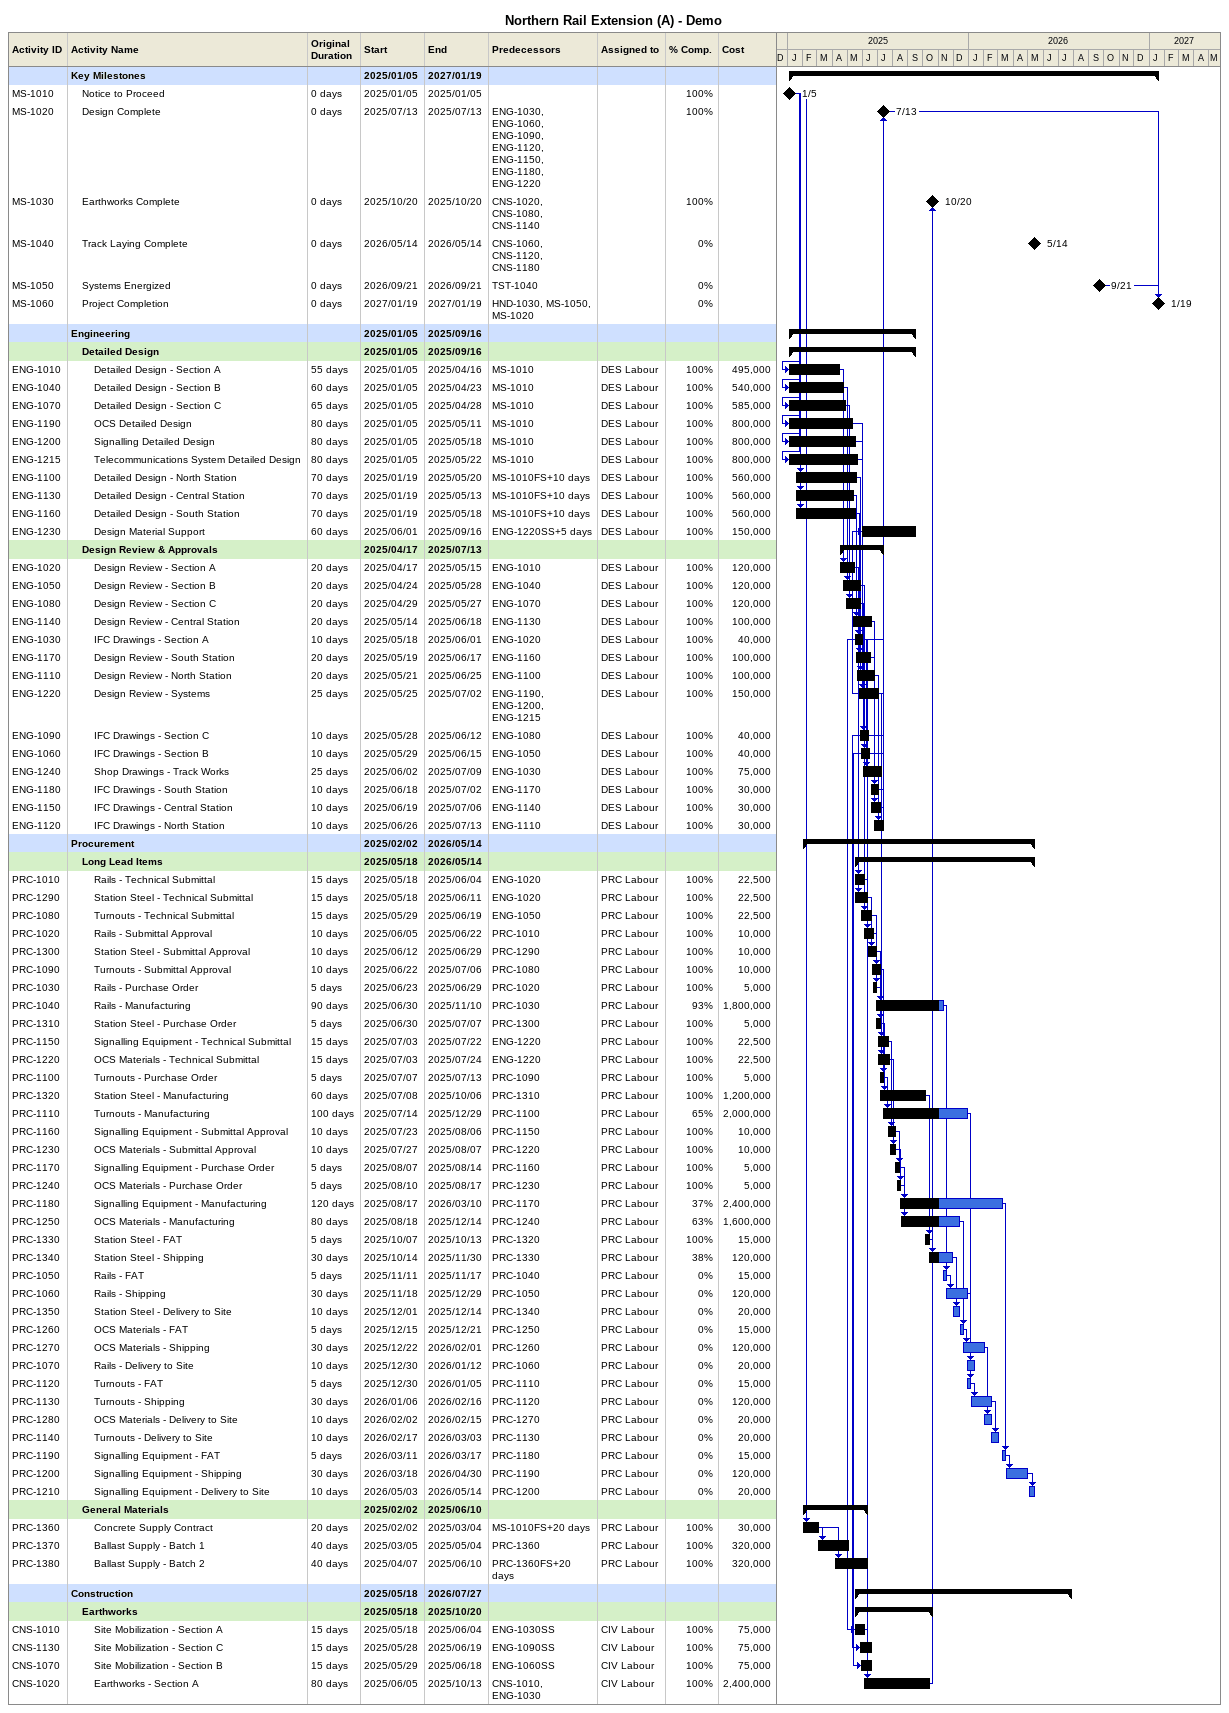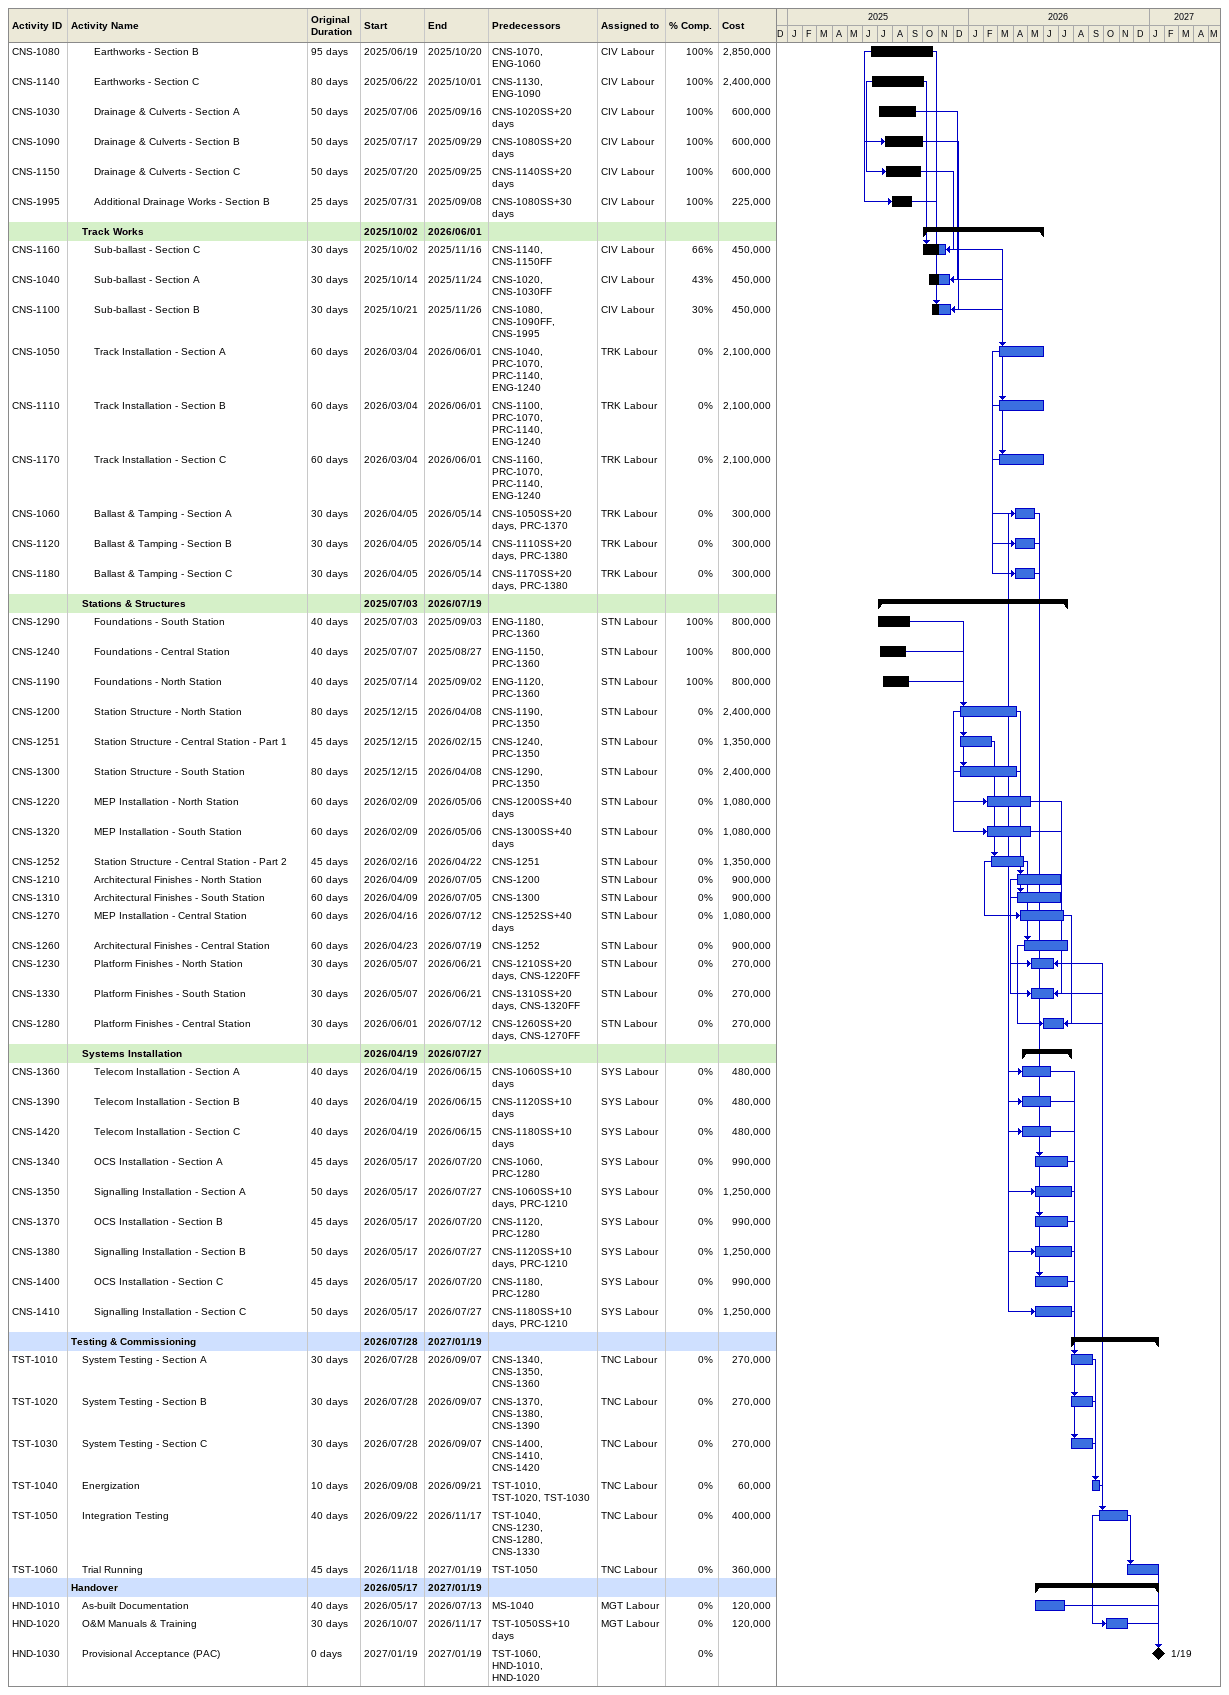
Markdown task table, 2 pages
Northern Rail Extension (A) - Demo

| ID | Level | Task | Original duration | Start | Finish | Predecessors | Resources | % complete | Cost |
|---|---|---|---|---|---|---|---|---|---|
|  | 1 | **Key Milestones** |  | 2025-01-05 | 2027-01-19 |  |  |  |  |
| MS-1010 | 2 | Notice to Proceed | 0d | 2025-01-05 | 2025-01-05 |  |  | 100 |  |
| MS-1020 | 2 | Design Complete | 0d | 2025-07-13 | 2025-07-13 | ENG-1030, ENG-1060, ENG-1090, ENG-1120, ENG-1150, ENG-1180, ENG-1220 |  | 100 |  |
| MS-1030 | 2 | Earthworks Complete | 0d | 2025-10-20 | 2025-10-20 | CNS-1020, CNS-1080, CNS-1140 |  | 100 |  |
| MS-1040 | 2 | Track Laying Complete | 0d | 2026-05-14 | 2026-05-14 | CNS-1060, CNS-1120, CNS-1180 |  | 0 |  |
| MS-1050 | 2 | Systems Energized | 0d | 2026-09-21 | 2026-09-21 | TST-1040 |  | 0 |  |
| MS-1060 | 2 | Project Completion | 0d | 2027-01-19 | 2027-01-19 | HND-1030, MS-1050, MS-1020 |  | 0 |  |
|  | 1 | **Engineering** |  | 2025-01-05 | 2025-09-16 |  |  |  |  |
|  | 2 | **Detailed Design** |  | 2025-01-05 | 2025-09-16 |  |  |  |  |
| ENG-1010 | 3 | Detailed Design - Section A | 55d | 2025-01-05 | 2025-04-16 | MS-1010 | DES Labour | 100 | 495000 |
| ENG-1040 | 3 | Detailed Design - Section B | 60d | 2025-01-05 | 2025-04-23 | MS-1010 | DES Labour | 100 | 540000 |
| ENG-1070 | 3 | Detailed Design - Section C | 65d | 2025-01-05 | 2025-04-28 | MS-1010 | DES Labour | 100 | 585000 |
| ENG-1190 | 3 | OCS Detailed Design | 80d | 2025-01-05 | 2025-05-11 | MS-1010 | DES Labour | 100 | 800000 |
| ENG-1200 | 3 | Signalling Detailed Design | 80d | 2025-01-05 | 2025-05-18 | MS-1010 | DES Labour | 100 | 800000 |
| ENG-1215 | 3 | Telecommunications System Detailed Design | 80d | 2025-01-05 | 2025-05-22 | MS-1010 | DES Labour | 100 | 800000 |
| ENG-1100 | 3 | Detailed Design - North Station | 70d | 2025-01-19 | 2025-05-20 | MS-1010FS+10d | DES Labour | 100 | 560000 |
| ENG-1130 | 3 | Detailed Design - Central Station | 70d | 2025-01-19 | 2025-05-13 | MS-1010FS+10d | DES Labour | 100 | 560000 |
| ENG-1160 | 3 | Detailed Design - South Station | 70d | 2025-01-19 | 2025-05-18 | MS-1010FS+10d | DES Labour | 100 | 560000 |
| ENG-1230 | 3 | Design Material Support | 60d | 2025-06-01 | 2025-09-16 | ENG-1220SS+5d | DES Labour | 100 | 150000 |
|  | 2 | **Design Review & Approvals** |  | 2025-04-17 | 2025-07-13 |  |  |  |  |
| ENG-1020 | 3 | Design Review - Section A | 20d | 2025-04-17 | 2025-05-15 | ENG-1010 | DES Labour | 100 | 120000 |
| ENG-1050 | 3 | Design Review - Section B | 20d | 2025-04-24 | 2025-05-28 | ENG-1040 | DES Labour | 100 | 120000 |
| ENG-1080 | 3 | Design Review - Section C | 20d | 2025-04-29 | 2025-05-27 | ENG-1070 | DES Labour | 100 | 120000 |
| ENG-1140 | 3 | Design Review - Central Station | 20d | 2025-05-14 | 2025-06-18 | ENG-1130 | DES Labour | 100 | 100000 |
| ENG-1030 | 3 | IFC Drawings - Section A | 10d | 2025-05-18 | 2025-06-01 | ENG-1020 | DES Labour | 100 | 40000 |
| ENG-1170 | 3 | Design Review - South Station | 20d | 2025-05-19 | 2025-06-17 | ENG-1160 | DES Labour | 100 | 100000 |
| ENG-1110 | 3 | Design Review - North Station | 20d | 2025-05-21 | 2025-06-25 | ENG-1100 | DES Labour | 100 | 100000 |
| ENG-1220 | 3 | Design Review - Systems | 25d | 2025-05-25 | 2025-07-02 | ENG-1190, ENG-1200, ENG-1215 | DES Labour | 100 | 150000 |
| ENG-1090 | 3 | IFC Drawings - Section C | 10d | 2025-05-28 | 2025-06-12 | ENG-1080 | DES Labour | 100 | 40000 |
| ENG-1060 | 3 | IFC Drawings - Section B | 10d | 2025-05-29 | 2025-06-15 | ENG-1050 | DES Labour | 100 | 40000 |
| ENG-1240 | 3 | Shop Drawings - Track Works | 25d | 2025-06-02 | 2025-07-09 | ENG-1030 | DES Labour | 100 | 75000 |
| ENG-1180 | 3 | IFC Drawings - South Station | 10d | 2025-06-18 | 2025-07-02 | ENG-1170 | DES Labour | 100 | 30000 |
| ENG-1150 | 3 | IFC Drawings - Central Station | 10d | 2025-06-19 | 2025-07-06 | ENG-1140 | DES Labour | 100 | 30000 |
| ENG-1120 | 3 | IFC Drawings - North Station | 10d | 2025-06-26 | 2025-07-13 | ENG-1110 | DES Labour | 100 | 30000 |
|  | 1 | **Procurement** |  | 2025-02-02 | 2026-05-14 |  |  |  |  |
|  | 2 | **Long Lead Items** |  | 2025-05-18 | 2026-05-14 |  |  |  |  |
| PRC-1010 | 3 | Rails - Technical Submittal | 15d | 2025-05-18 | 2025-06-04 | ENG-1020 | PRC Labour | 100 | 22500 |
| PRC-1290 | 3 | Station Steel - Technical Submittal | 15d | 2025-05-18 | 2025-06-11 | ENG-1020 | PRC Labour | 100 | 22500 |
| PRC-1080 | 3 | Turnouts - Technical Submittal | 15d | 2025-05-29 | 2025-06-19 | ENG-1050 | PRC Labour | 100 | 22500 |
| PRC-1020 | 3 | Rails - Submittal Approval | 10d | 2025-06-05 | 2025-06-22 | PRC-1010 | PRC Labour | 100 | 10000 |
| PRC-1300 | 3 | Station Steel - Submittal Approval | 10d | 2025-06-12 | 2025-06-29 | PRC-1290 | PRC Labour | 100 | 10000 |
| PRC-1090 | 3 | Turnouts - Submittal Approval | 10d | 2025-06-22 | 2025-07-06 | PRC-1080 | PRC Labour | 100 | 10000 |
| PRC-1030 | 3 | Rails - Purchase Order | 5d | 2025-06-23 | 2025-06-29 | PRC-1020 | PRC Labour | 100 | 5000 |
| PRC-1040 | 3 | Rails - Manufacturing | 90d | 2025-06-30 | 2025-11-10 | PRC-1030 | PRC Labour | 93 | 1800000 |
| PRC-1310 | 3 | Station Steel - Purchase Order | 5d | 2025-06-30 | 2025-07-07 | PRC-1300 | PRC Labour | 100 | 5000 |
| PRC-1150 | 3 | Signalling Equipment - Technical Submittal | 15d | 2025-07-03 | 2025-07-22 | ENG-1220 | PRC Labour | 100 | 22500 |
| PRC-1220 | 3 | OCS Materials - Technical Submittal | 15d | 2025-07-03 | 2025-07-24 | ENG-1220 | PRC Labour | 100 | 22500 |
| PRC-1100 | 3 | Turnouts - Purchase Order | 5d | 2025-07-07 | 2025-07-13 | PRC-1090 | PRC Labour | 100 | 5000 |
| PRC-1320 | 3 | Station Steel - Manufacturing | 60d | 2025-07-08 | 2025-10-06 | PRC-1310 | PRC Labour | 100 | 1200000 |
| PRC-1110 | 3 | Turnouts - Manufacturing | 100d | 2025-07-14 | 2025-12-29 | PRC-1100 | PRC Labour | 65 | 2000000 |
| PRC-1160 | 3 | Signalling Equipment - Submittal Approval | 10d | 2025-07-23 | 2025-08-06 | PRC-1150 | PRC Labour | 100 | 10000 |
| PRC-1230 | 3 | OCS Materials - Submittal Approval | 10d | 2025-07-27 | 2025-08-07 | PRC-1220 | PRC Labour | 100 | 10000 |
| PRC-1170 | 3 | Signalling Equipment - Purchase Order | 5d | 2025-08-07 | 2025-08-14 | PRC-1160 | PRC Labour | 100 | 5000 |
| PRC-1240 | 3 | OCS Materials - Purchase Order | 5d | 2025-08-10 | 2025-08-17 | PRC-1230 | PRC Labour | 100 | 5000 |
| PRC-1180 | 3 | Signalling Equipment - Manufacturing | 120d | 2025-08-17 | 2026-03-10 | PRC-1170 | PRC Labour | 37 | 2400000 |
| PRC-1250 | 3 | OCS Materials - Manufacturing | 80d | 2025-08-18 | 2025-12-14 | PRC-1240 | PRC Labour | 63 | 1600000 |
| PRC-1330 | 3 | Station Steel - FAT | 5d | 2025-10-07 | 2025-10-13 | PRC-1320 | PRC Labour | 100 | 15000 |
| PRC-1340 | 3 | Station Steel - Shipping | 30d | 2025-10-14 | 2025-11-30 | PRC-1330 | PRC Labour | 38 | 120000 |
| PRC-1050 | 3 | Rails - FAT | 5d | 2025-11-11 | 2025-11-17 | PRC-1040 | PRC Labour | 0 | 15000 |
| PRC-1060 | 3 | Rails - Shipping | 30d | 2025-11-18 | 2025-12-29 | PRC-1050 | PRC Labour | 0 | 120000 |
| PRC-1350 | 3 | Station Steel - Delivery to Site | 10d | 2025-12-01 | 2025-12-14 | PRC-1340 | PRC Labour | 0 | 20000 |
| PRC-1260 | 3 | OCS Materials - FAT | 5d | 2025-12-15 | 2025-12-21 | PRC-1250 | PRC Labour | 0 | 15000 |
| PRC-1270 | 3 | OCS Materials - Shipping | 30d | 2025-12-22 | 2026-02-01 | PRC-1260 | PRC Labour | 0 | 120000 |
| PRC-1070 | 3 | Rails - Delivery to Site | 10d | 2025-12-30 | 2026-01-12 | PRC-1060 | PRC Labour | 0 | 20000 |
| PRC-1120 | 3 | Turnouts - FAT | 5d | 2025-12-30 | 2026-01-05 | PRC-1110 | PRC Labour | 0 | 15000 |
| PRC-1130 | 3 | Turnouts - Shipping | 30d | 2026-01-06 | 2026-02-16 | PRC-1120 | PRC Labour | 0 | 120000 |
| PRC-1280 | 3 | OCS Materials - Delivery to Site | 10d | 2026-02-02 | 2026-02-15 | PRC-1270 | PRC Labour | 0 | 20000 |
| PRC-1140 | 3 | Turnouts - Delivery to Site | 10d | 2026-02-17 | 2026-03-03 | PRC-1130 | PRC Labour | 0 | 20000 |
| PRC-1190 | 3 | Signalling Equipment - FAT | 5d | 2026-03-11 | 2026-03-17 | PRC-1180 | PRC Labour | 0 | 15000 |
| PRC-1200 | 3 | Signalling Equipment - Shipping | 30d | 2026-03-18 | 2026-04-30 | PRC-1190 | PRC Labour | 0 | 120000 |
| PRC-1210 | 3 | Signalling Equipment - Delivery to Site | 10d | 2026-05-03 | 2026-05-14 | PRC-1200 | PRC Labour | 0 | 20000 |
|  | 2 | **General Materials** |  | 2025-02-02 | 2025-06-10 |  |  |  |  |
| PRC-1360 | 3 | Concrete Supply Contract | 20d | 2025-02-02 | 2025-03-04 | MS-1010FS+20d | PRC Labour | 100 | 30000 |
| PRC-1370 | 3 | Ballast Supply - Batch 1 | 40d | 2025-03-05 | 2025-05-04 | PRC-1360 | PRC Labour | 100 | 320000 |
| PRC-1380 | 3 | Ballast Supply - Batch 2 | 40d | 2025-04-07 | 2025-06-10 | PRC-1360FS+20d | PRC Labour | 100 | 320000 |
|  | 1 | **Construction** |  | 2025-05-18 | 2026-07-27 |  |  |  |  |
|  | 2 | **Earthworks** |  | 2025-05-18 | 2025-10-20 |  |  |  |  |
| CNS-1010 | 3 | Site Mobilization - Section A | 15d | 2025-05-18 | 2025-06-04 | ENG-1030SS | CIV Labour | 100 | 75000 |
| CNS-1130 | 3 | Site Mobilization - Section C | 15d | 2025-05-28 | 2025-06-19 | ENG-1090SS | CIV Labour | 100 | 75000 |
| CNS-1070 | 3 | Site Mobilization - Section B | 15d | 2025-05-29 | 2025-06-18 | ENG-1060SS | CIV Labour | 100 | 75000 |
| CNS-1020 | 3 | Earthworks - Section A | 80d | 2025-06-05 | 2025-10-13 | CNS-1010, ENG-1030 | CIV Labour | 100 | 2400000 |
| CNS-1080 | 3 | Earthworks - Section B | 95d | 2025-06-19 | 2025-10-20 | CNS-1070, ENG-1060 | CIV Labour | 100 | 2850000 |
| CNS-1140 | 3 | Earthworks - Section C | 80d | 2025-06-22 | 2025-10-01 | CNS-1130, ENG-1090 | CIV Labour | 100 | 2400000 |
| CNS-1030 | 3 | Drainage & Culverts - Section A | 50d | 2025-07-06 | 2025-09-16 | CNS-1020SS+20d | CIV Labour | 100 | 600000 |
| CNS-1090 | 3 | Drainage & Culverts - Section B | 50d | 2025-07-17 | 2025-09-29 | CNS-1080SS+20d | CIV Labour | 100 | 600000 |
| CNS-1150 | 3 | Drainage & Culverts - Section C | 50d | 2025-07-20 | 2025-09-25 | CNS-1140SS+20d | CIV Labour | 100 | 600000 |
| CNS-1995 | 3 | Additional Drainage Works - Section B | 25d | 2025-07-31 | 2025-09-08 | CNS-1080SS+30d | CIV Labour | 100 | 225000 |
|  | 2 | **Track Works** |  | 2025-10-02 | 2026-06-01 |  |  |  |  |
| CNS-1160 | 3 | Sub-ballast - Section C | 30d | 2025-10-02 | 2025-11-16 | CNS-1140, CNS-1150FF | CIV Labour | 66 | 450000 |
| CNS-1040 | 3 | Sub-ballast - Section A | 30d | 2025-10-14 | 2025-11-24 | CNS-1020, CNS-1030FF | CIV Labour | 43 | 450000 |
| CNS-1100 | 3 | Sub-ballast - Section B | 30d | 2025-10-21 | 2025-11-26 | CNS-1080, CNS-1090FF, CNS-1995 | CIV Labour | 30 | 450000 |
| CNS-1050 | 3 | Track Installation - Section A | 60d | 2026-03-04 | 2026-06-01 | CNS-1040, PRC-1070, PRC-1140, ENG-1240 | TRK Labour | 0 | 2100000 |
| CNS-1110 | 3 | Track Installation - Section B | 60d | 2026-03-04 | 2026-06-01 | CNS-1100, PRC-1070, PRC-1140, ENG-1240 | TRK Labour | 0 | 2100000 |
| CNS-1170 | 3 | Track Installation - Section C | 60d | 2026-03-04 | 2026-06-01 | CNS-1160, PRC-1070, PRC-1140, ENG-1240 | TRK Labour | 0 | 2100000 |
| CNS-1060 | 3 | Ballast & Tamping - Section A | 30d | 2026-04-05 | 2026-05-14 | CNS-1050SS+20d, PRC-1370 | TRK Labour | 0 | 300000 |
| CNS-1120 | 3 | Ballast & Tamping - Section B | 30d | 2026-04-05 | 2026-05-14 | CNS-1110SS+20d, PRC-1380 | TRK Labour | 0 | 300000 |
| CNS-1180 | 3 | Ballast & Tamping - Section C | 30d | 2026-04-05 | 2026-05-14 | CNS-1170SS+20d, PRC-1380 | TRK Labour | 0 | 300000 |
|  | 2 | **Stations & Structures** |  | 2025-07-03 | 2026-07-19 |  |  |  |  |
| CNS-1290 | 3 | Foundations - South Station | 40d | 2025-07-03 | 2025-09-03 | ENG-1180, PRC-1360 | STN Labour | 100 | 800000 |
| CNS-1240 | 3 | Foundations - Central Station | 40d | 2025-07-07 | 2025-08-27 | ENG-1150, PRC-1360 | STN Labour | 100 | 800000 |
| CNS-1190 | 3 | Foundations - North Station | 40d | 2025-07-14 | 2025-09-02 | ENG-1120, PRC-1360 | STN Labour | 100 | 800000 |
| CNS-1200 | 3 | Station Structure - North Station | 80d | 2025-12-15 | 2026-04-08 | CNS-1190, PRC-1350 | STN Labour | 0 | 2400000 |
| CNS-1251 | 3 | Station Structure - Central Station - Part 1 | 45d | 2025-12-15 | 2026-02-15 | CNS-1240, PRC-1350 | STN Labour | 0 | 1350000 |
| CNS-1300 | 3 | Station Structure - South Station | 80d | 2025-12-15 | 2026-04-08 | CNS-1290, PRC-1350 | STN Labour | 0 | 2400000 |
| CNS-1220 | 3 | MEP Installation - North Station | 60d | 2026-02-09 | 2026-05-06 | CNS-1200SS+40d | STN Labour | 0 | 1080000 |
| CNS-1320 | 3 | MEP Installation - South Station | 60d | 2026-02-09 | 2026-05-06 | CNS-1300SS+40d | STN Labour | 0 | 1080000 |
| CNS-1252 | 3 | Station Structure - Central Station - Part 2 | 45d | 2026-02-16 | 2026-04-22 | CNS-1251 | STN Labour | 0 | 1350000 |
| CNS-1210 | 3 | Architectural Finishes - North Station | 60d | 2026-04-09 | 2026-07-05 | CNS-1200 | STN Labour | 0 | 900000 |
| CNS-1310 | 3 | Architectural Finishes - South Station | 60d | 2026-04-09 | 2026-07-05 | CNS-1300 | STN Labour | 0 | 900000 |
| CNS-1270 | 3 | MEP Installation - Central Station | 60d | 2026-04-16 | 2026-07-12 | CNS-1252SS+40d | STN Labour | 0 | 1080000 |
| CNS-1260 | 3 | Architectural Finishes - Central Station | 60d | 2026-04-23 | 2026-07-19 | CNS-1252 | STN Labour | 0 | 900000 |
| CNS-1230 | 3 | Platform Finishes - North Station | 30d | 2026-05-07 | 2026-06-21 | CNS-1210SS+20d, CNS-1220FF | STN Labour | 0 | 270000 |
| CNS-1330 | 3 | Platform Finishes - South Station | 30d | 2026-05-07 | 2026-06-21 | CNS-1310SS+20d, CNS-1320FF | STN Labour | 0 | 270000 |
| CNS-1280 | 3 | Platform Finishes - Central Station | 30d | 2026-06-01 | 2026-07-12 | CNS-1260SS+20d, CNS-1270FF | STN Labour | 0 | 270000 |
|  | 2 | **Systems Installation** |  | 2026-04-19 | 2026-07-27 |  |  |  |  |
| CNS-1360 | 3 | Telecom Installation - Section A | 40d | 2026-04-19 | 2026-06-15 | CNS-1060SS+10d | SYS Labour | 0 | 480000 |
| CNS-1390 | 3 | Telecom Installation - Section B | 40d | 2026-04-19 | 2026-06-15 | CNS-1120SS+10d | SYS Labour | 0 | 480000 |
| CNS-1420 | 3 | Telecom Installation - Section C | 40d | 2026-04-19 | 2026-06-15 | CNS-1180SS+10d | SYS Labour | 0 | 480000 |
| CNS-1340 | 3 | OCS Installation - Section A | 45d | 2026-05-17 | 2026-07-20 | CNS-1060, PRC-1280 | SYS Labour | 0 | 990000 |
| CNS-1350 | 3 | Signalling Installation - Section A | 50d | 2026-05-17 | 2026-07-27 | CNS-1060SS+10d, PRC-1210 | SYS Labour | 0 | 1250000 |
| CNS-1370 | 3 | OCS Installation - Section B | 45d | 2026-05-17 | 2026-07-20 | CNS-1120, PRC-1280 | SYS Labour | 0 | 990000 |
| CNS-1380 | 3 | Signalling Installation - Section B | 50d | 2026-05-17 | 2026-07-27 | CNS-1120SS+10d, PRC-1210 | SYS Labour | 0 | 1250000 |
| CNS-1400 | 3 | OCS Installation - Section C | 45d | 2026-05-17 | 2026-07-20 | CNS-1180, PRC-1280 | SYS Labour | 0 | 990000 |
| CNS-1410 | 3 | Signalling Installation - Section C | 50d | 2026-05-17 | 2026-07-27 | CNS-1180SS+10d, PRC-1210 | SYS Labour | 0 | 1250000 |
|  | 1 | **Testing & Commissioning** |  | 2026-07-28 | 2027-01-19 |  |  |  |  |
| TST-1010 | 2 | System Testing - Section A | 30d | 2026-07-28 | 2026-09-07 | CNS-1340, CNS-1350, CNS-1360 | TNC Labour | 0 | 270000 |
| TST-1020 | 2 | System Testing - Section B | 30d | 2026-07-28 | 2026-09-07 | CNS-1370, CNS-1380, CNS-1390 | TNC Labour | 0 | 270000 |
| TST-1030 | 2 | System Testing - Section C | 30d | 2026-07-28 | 2026-09-07 | CNS-1400, CNS-1410, CNS-1420 | TNC Labour | 0 | 270000 |
| TST-1040 | 2 | Energization | 10d | 2026-09-08 | 2026-09-21 | TST-1010, TST-1020, TST-1030 | TNC Labour | 0 | 60000 |
| TST-1050 | 2 | Integration Testing | 40d | 2026-09-22 | 2026-11-17 | TST-1040, CNS-1230, CNS-1280, CNS-1330 | TNC Labour | 0 | 400000 |
| TST-1060 | 2 | Trial Running | 45d | 2026-11-18 | 2027-01-19 | TST-1050 | TNC Labour | 0 | 360000 |
|  | 1 | **Handover** |  | 2026-05-17 | 2027-01-19 |  |  |  |  |
| HND-1010 | 2 | As-built Documentation | 40d | 2026-05-17 | 2026-07-13 | MS-1040 | MGT Labour | 0 | 120000 |
| HND-1020 | 2 | O&M Manuals & Training | 30d | 2026-10-07 | 2026-11-17 | TST-1050SS+10d | MGT Labour | 0 | 120000 |
| HND-1030 | 2 | Provisional Acceptance (PAC) | 0d | 2027-01-19 | 2027-01-19 | TST-1060, HND-1010, HND-1020 |  | 0 |  |
